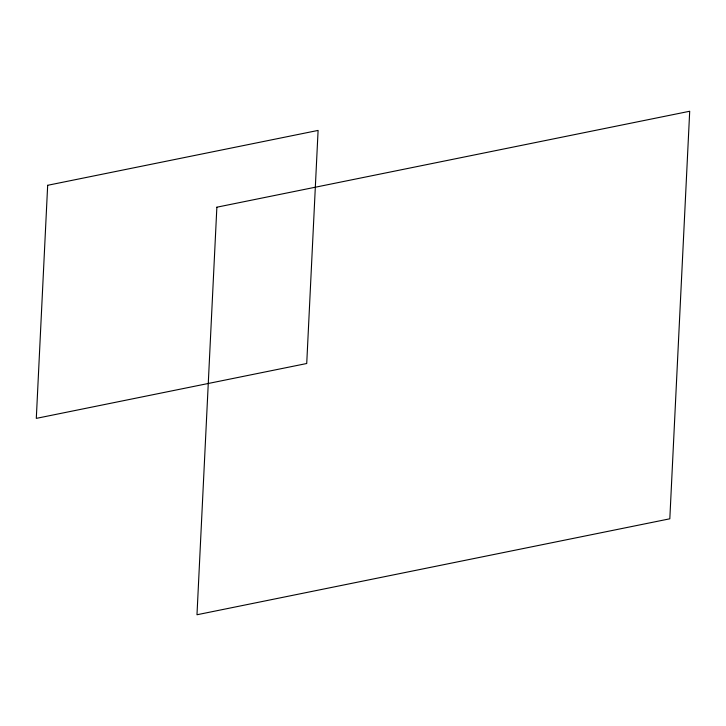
<?xml version="1.0" encoding="UTF-8"?>
<svg xmlns="http://www.w3.org/2000/svg" width="726" height="726" viewBox="0 0 726 726"><rect width="100%" height="100%" fill="white"/><g stroke="black" fill="none" stroke-linecap="round" stroke-linejoin="round"><path stroke-width="1.09" d="M47.671 185.293L36.3 418.376L306.726 363.508L318.097 130.417L47.671 185.293M216.865 207.2L196.982 614.75L669.817 518.8L689.7 111.25L216.865 207.2"/></g></svg>
